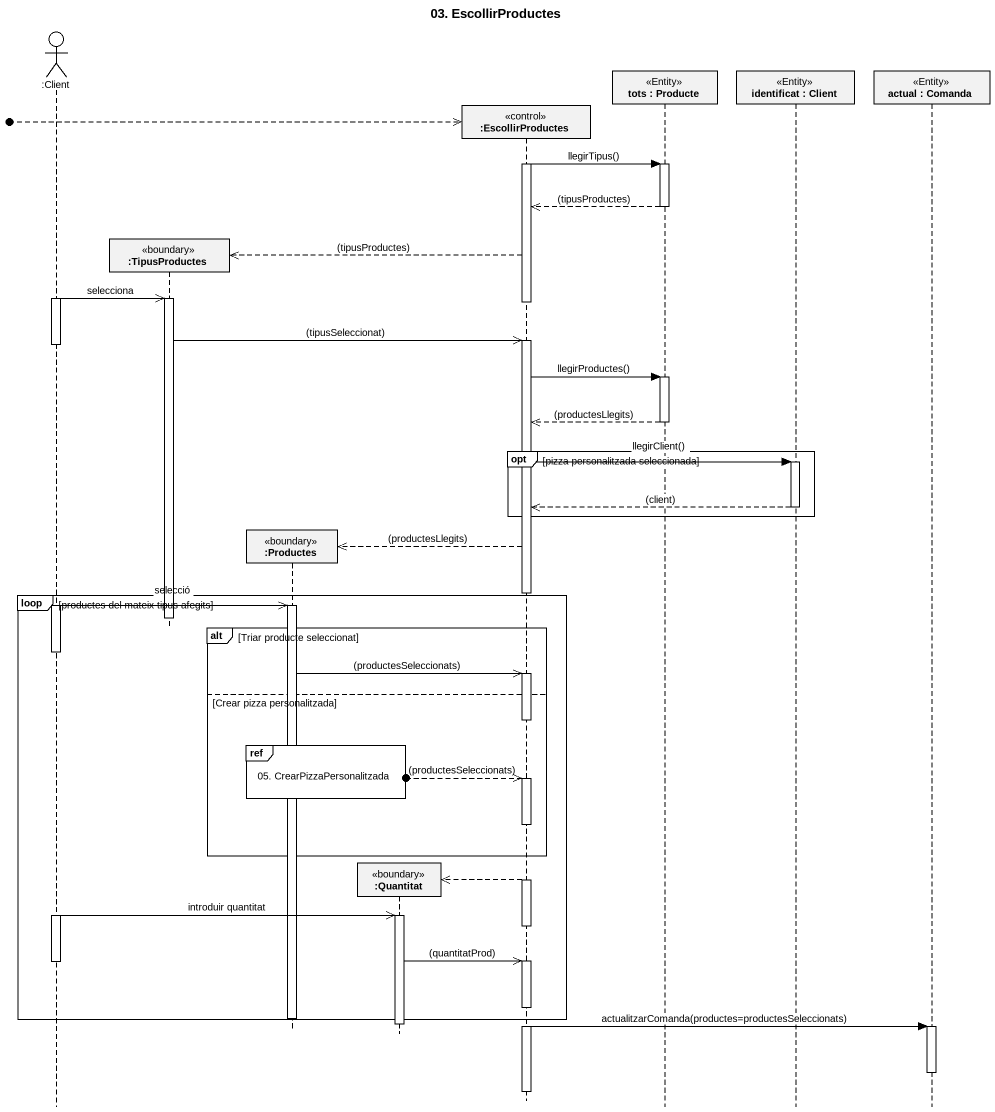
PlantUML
@startuml
title 03. EscollirProductes
hide footbox
actor ":Client" as Client
participant ":TipusProductes" as TipusProductes <<boundary>>
participant ":Productes" as Productes <<boundary>>
participant ":Quantitat" as Quantitat <<boundary>>
participant ":EscollirProductes" as EscollirProductes <<control>>
participant "tots : Producte" as tots <<Entity>>
participant "identificat : Client" as identificat <<Entity>>
participant "actual : Comanda" as actual <<Entity>>

[o-->> EscollirProductes
activate EscollirProductes
EscollirProductes -> tots : llegirTipus()
activate tots
tots -->> EscollirProductes : (tipusProductes)
deactivate tots
EscollirProductes -->> TipusProductes ** : (tipusProductes)
activate Client
Client ->> TipusProductes : selecciona
activate TipusProductes
deactivate EscollirProductes
TipusProductes ->> EscollirProductes : (tipusSeleccionat)
activate EscollirProductes
deactivate Client
EscollirProductes -> tots : llegirProductes()
activate tots
tots -->> EscollirProductes : (productesLlegits)
deactivate tots
opt pizza personalitzada seleccionada
  EscollirProductes -> identificat : llegirClient()
  activate identificat
  identificat -->> EscollirProductes : (client)
  deactivate identificat
end
EscollirProductes -->> Productes ** : (productesLlegits)
deactivate EscollirProductes
loop productes del mateix tipus afegits
  activate Client
  Client ->> Productes : selecció
  activate Productes
  deactivate TipusProductes
  alt Triar producte seleccionat
    deactivate Client
    Productes ->> EscollirProductes : (productesSeleccionats)
    activate EscollirProductes
  else Crear pizza personalitzada
    deactivate EscollirProductes
    ref over Productes, Quantitat : 05. CrearPizzaPersonalitzada
    [o-->> EscollirProductes : (productesSeleccionats)
    activate EscollirProductes
  end
  EscollirProductes -->> Quantitat **
  activate Client
  Client ->> Quantitat : introduir quantitat
  activate Quantitat
  deactivate EscollirProductes
  Quantitat ->> EscollirProductes : (quantitatProd)
  activate EscollirProductes
  deactivate Client
  deactivate Productes
end
deactivate Quantitat
EscollirProductes -> actual : actualitzarComanda(productes=productesSeleccionats)
activate actual
deactivate actual
deactivate EscollirProductes
@enduml
